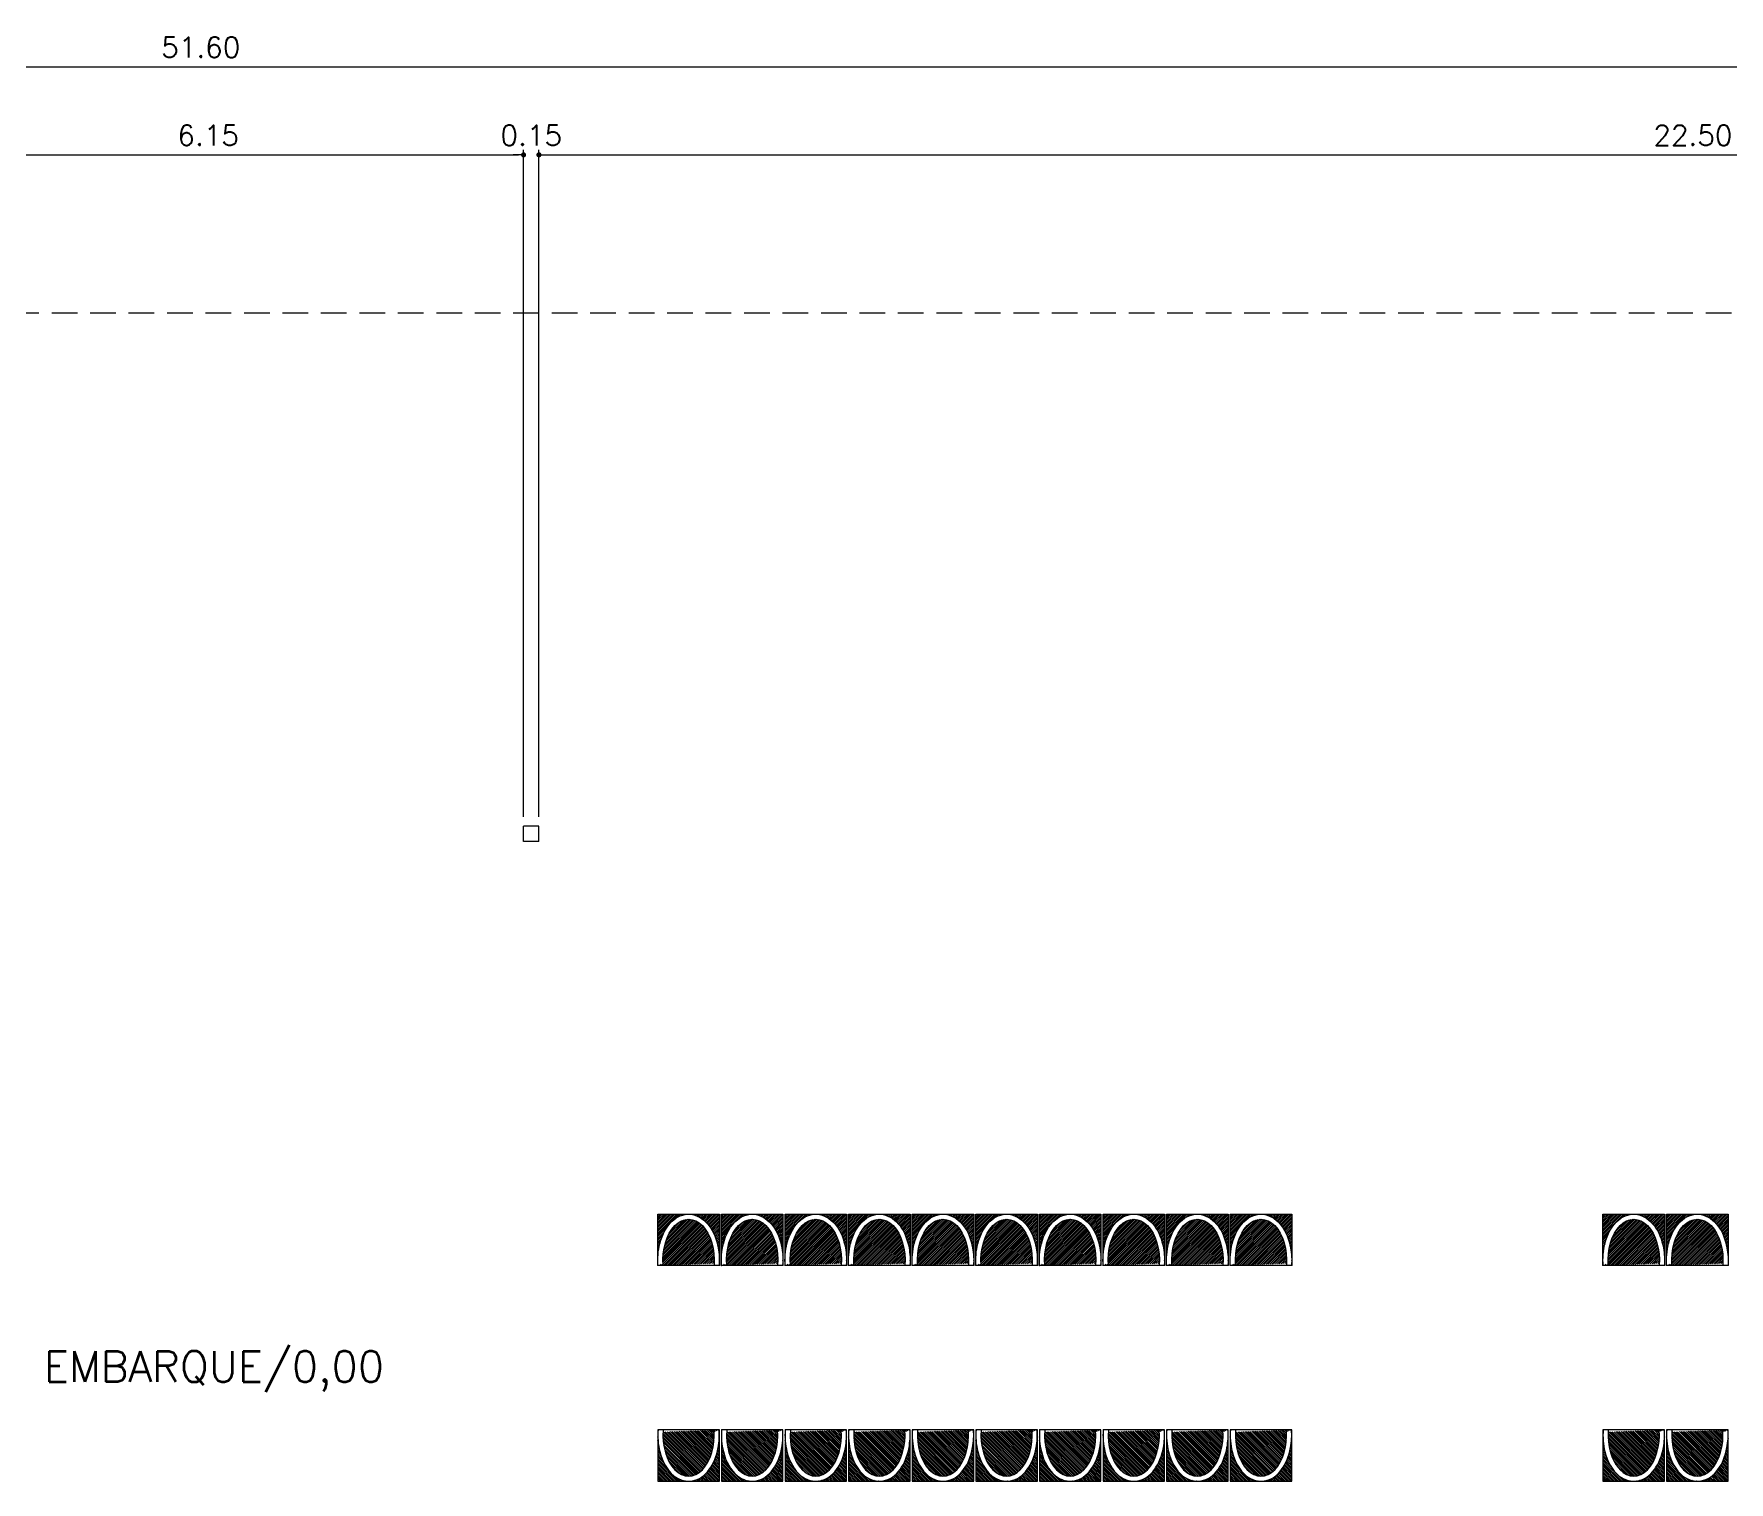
# Model space of a CAD drawing. Extents: x -151 to -2, y -18 to 162.
# Drawn here: x -121.57 to -105.04, y 14.8 to 28.91 of the extents above; entities that cross this region are included whole.
import ezdxf

# ---------------------------------------------------------------- set-up
doc = ezdxf.new("R2010")
doc.units = 0
doc.header["$MEASUREMENT"] = 0
doc.linetypes.add('HIDDEN', pattern=[0.375, 0.25, -0.125])
doc.layers.get('0').update_dxf_attribs({"linetype": 'CONTINUOUS'})
doc.layers.get('DEFPOINTS').update_dxf_attribs({"linetype": 'CONTINUOUS'})
for name, color, linetype in [('ACESSÓRIO', 2, 'CONTINUOUS'), ('ALVENARIA', 7, 'CONTINUOUS'), ('COBERTURA', 6, 'CONTINUOUS'), ('COTAS', 1, 'CONTINUOUS'), ('HATCH', 30, 'CONTINUOUS'), ('TEXTO4', 4, 'CONTINUOUS')]:
    doc.layers.add(name, color=color, linetype=linetype)
doc.styles.add('SIMPLEX', font='SIMPLEX.SHX')
doc.styles.get("Standard").update_dxf_attribs({"font": 'TXT.shx', "height": 0.2})
doc.dimstyles.new('DIM100', dxfattribs={"dimtxt": 0.18, "dimasz": 0.05, "dimexe": 0.05, "dimexo": 0.09, "dimgap": 0.09, "dimtad": 1, "dimzin": 0, "dimdsep": 46, "dimtxsty": 'Standard', "dimblk": 'DOT', "dimblk1": 'DOT', "dimblk2": 'DOT', "dimsah": 1, "dimcen": 0.09, "dimadec": 0, "dimazin": 0, "dimtfac": 1, "dimtix": 1, "dimtofl": 0, "dimtmove": 2, "dimatfit": 3, "dimldrblk": 'DOT', "dimfxl": 1, "dimtolj": 1, "dimtzin": 0, "dimarcsym": 0})

# ---------------------------------------------------------------- blocks, each defined once
blk = doc.blocks.new('DOT')
at = {"layer": 'ALVENARIA', "color": 0, "linetype": 'ByBlock'}
blk.add_line((-0.5, 0), (-1, 0), dxfattribs=at)
at = {"layer": 'ALVENARIA', "color": 0, "linetype": 'ByBlock', "const_width": 0.5}
blk.add_lwpolyline([(-0.25, 0, 1), (0.25, 0, 1)], format="xyb", close=True, dxfattribs=at)
blk = doc.blocks.new('*D283')
at = {"color": 0, "linetype": 'ByBlock'}
for p, q in [((-31.499, -0.381), (-31.499, 6.124)), ((-37.599, 6.074), (-31.549, 6.074))]:
    blk.add_line(p, q, dxfattribs=at)
at = {"layer": 'DEFPOINTS', "color": 0, "linetype": 'ByBlock'}
for p in [(-31.499, 6.074), (-37.649, -0.471), (-31.499, -0.471)]:
    blk.add_point(p, dxfattribs=at)
at = {"color": 0, "linetype": 'ByBlock', "xscale": 0.05, "yscale": 0.05, "zscale": 0.05, "rotation": 180}
blk.add_blockref('DOT', (-37.649, 6.074), dxfattribs=at)
at = {"color": 0, "linetype": 'ByBlock', "xscale": 0.05, "yscale": 0.05, "zscale": 0.05}
blk.add_blockref('DOT', (-31.499, 6.074), dxfattribs=at)
at = {"color": 0, "linetype": 'ByBlock', "insert": (-34.574, 6.264), "char_height": 0.2, "attachment_point": 5}
blk.add_mtext('\\A1;6.15', dxfattribs=at)
blk = doc.blocks.new('*D284')
at = {"color": 0, "linetype": 'ByBlock'}
for p, q in [((-31.349, -0.381), (-31.349, 6.124)), ((-31.549, 6.074), (-31.599, 6.074)), ((-31.299, 6.074), (-31.249, 6.074))]:
    blk.add_line(p, q, dxfattribs=at)
at = {"layer": 'DEFPOINTS', "color": 0, "linetype": 'ByBlock'}
for p in [(-31.349, 6.074), (-31.499, -0.471), (-31.349, -0.471)]:
    blk.add_point(p, dxfattribs=at)
at = {"color": 0, "linetype": 'ByBlock', "xscale": 0.05, "yscale": 0.05, "zscale": 0.05}
blk.add_blockref('DOT', (-31.499, 6.074), dxfattribs=at)
at = {"color": 0, "linetype": 'ByBlock', "xscale": 0.05, "yscale": 0.05, "zscale": 0.05, "rotation": 180}
blk.add_blockref('DOT', (-31.349, 6.074), dxfattribs=at)
at = {"color": 0, "linetype": 'ByBlock', "insert": (-31.424, 6.264), "char_height": 0.2, "attachment_point": 5}
blk.add_mtext('\\A1;0.15', dxfattribs=at)
blk = doc.blocks.new('*D285')
at = {"color": 0, "linetype": 'ByBlock'}
for p, q in [((-8.849, 4.619), (-8.849, 6.124)), ((-31.299, 6.074), (-8.899, 6.074))]:
    blk.add_line(p, q, dxfattribs=at)
at = {"layer": 'DEFPOINTS', "color": 0, "linetype": 'ByBlock'}
for p in [(-8.849, 6.074), (-8.849, 4.529), (-31.349, -0.471)]:
    blk.add_point(p, dxfattribs=at)
at = {"color": 0, "linetype": 'ByBlock', "xscale": 0.05, "yscale": 0.05, "zscale": 0.05, "rotation": 180}
blk.add_blockref('DOT', (-31.349, 6.074), dxfattribs=at)
at = {"color": 0, "linetype": 'ByBlock', "xscale": 0.05, "yscale": 0.05, "zscale": 0.05}
blk.add_blockref('DOT', (-8.849, 6.074), dxfattribs=at)
at = {"color": 0, "linetype": 'ByBlock', "insert": (-20.099, 6.264), "char_height": 0.2, "attachment_point": 5}
blk.add_mtext('\\A1;22.50', dxfattribs=at)
blk = doc.blocks.new('*D286')
at = {"color": 0, "linetype": 'ByBlock'}
for p, q in [((-8.849, 4.619), (-8.849, 6.982)), ((-60.394, 6.932), (-8.899, 6.932))]:
    blk.add_line(p, q, dxfattribs=at)
at = {"layer": 'DEFPOINTS', "color": 0, "linetype": 'ByBlock'}
for p in [(-8.849, 6.932), (-60.444, 4.529), (-8.849, 4.529)]:
    blk.add_point(p, dxfattribs=at)
at = {"color": 0, "linetype": 'ByBlock', "xscale": 0.05, "yscale": 0.05, "zscale": 0.05, "rotation": 180}
blk.add_blockref('DOT', (-60.444, 6.932), dxfattribs=at)
at = {"color": 0, "linetype": 'ByBlock', "xscale": 0.05, "yscale": 0.05, "zscale": 0.05}
blk.add_blockref('DOT', (-8.849, 6.932), dxfattribs=at)
at = {"color": 0, "linetype": 'ByBlock', "insert": (-34.646, 7.122), "char_height": 0.2, "attachment_point": 5}
blk.add_mtext('\\A1;51.60', dxfattribs=at)

msp = doc.modelspace()

# ---------------------------------------------------------------- hatches: boundary and pattern name
at = {"layer": 'HATCH'}
h = msp.add_hatch(dxfattribs=at)
h.set_pattern_fill('ANSI31', color=256, scale=0.1, angle=-90, style=0)
h.set_pattern_definition([(225, (-39.151722, -119.190463), (-0.0088388348, 0.0088388348), [])])
edge = h.paths.add_edge_path()
edge.add_ellipse((-115.188, 16.958), major_axis=(0, -0.4), ratio=0.625, start_angle=82.8192, end_angle=277.1808)
edge.add_spline(control_points=[(-115.487, 16.908), (-115.492, 16.978), (-115.486, 17.051), (-115.445, 17.215), (-115.398, 17.3), (-115.28, 17.396), (-115.214, 17.416), (-115.087, 17.392), (-115.03, 17.351), (-114.944, 17.236), (-114.914, 17.161), (-114.889, 17.024), (-114.886, 16.965), (-114.89, 16.908)], knot_values=[1.454628, 1.454628, 1.454628, 1.454628, 1.949187, 1.949187, 2.672019, 2.672019, 3.256663, 3.256663, 3.841306, 3.841306, 4.42595, 4.42595, 4.828558, 4.828558, 4.828558, 4.828558], degree=3, periodic=0)
edge.add_line((-114.89, 16.908), (-114.888, 16.908))
edge.add_line((-114.888, 16.908), (-114.888, 17.408))
edge.add_line((-114.888, 17.408), (-115.488, 17.408))
edge.add_line((-115.488, 17.408), (-115.488, 16.908))
edge.add_line((-115.488, 16.908), (-115.487, 16.908))
h = msp.add_hatch(dxfattribs=at)
h.set_pattern_fill('ANSI31', color=256, scale=0.1, angle=-90, style=0)
h.set_pattern_definition([(225, (-38.531722, -119.190463), (-0.0088388348, 0.0088388348), [])])
edge = h.paths.add_edge_path()
edge.add_ellipse((-114.568, 16.958), major_axis=(0, -0.4), ratio=0.625, start_angle=82.8192, end_angle=277.1808)
edge.add_spline(control_points=[(-114.867, 16.908), (-114.872, 16.978), (-114.866, 17.051), (-114.825, 17.215), (-114.778, 17.3), (-114.66, 17.396), (-114.594, 17.416), (-114.467, 17.392), (-114.41, 17.351), (-114.324, 17.236), (-114.294, 17.161), (-114.269, 17.024), (-114.266, 16.965), (-114.27, 16.908)], knot_values=[1.454628, 1.454628, 1.454628, 1.454628, 1.949187, 1.949187, 2.672019, 2.672019, 3.256663, 3.256663, 3.841306, 3.841306, 4.42595, 4.42595, 4.828558, 4.828558, 4.828558, 4.828558], degree=3, periodic=0)
edge.add_line((-114.27, 16.908), (-114.268, 16.908))
edge.add_line((-114.268, 16.908), (-114.268, 17.408))
edge.add_line((-114.268, 17.408), (-114.868, 17.408))
edge.add_line((-114.868, 17.408), (-114.868, 16.908))
edge.add_line((-114.868, 16.908), (-114.867, 16.908))
h = msp.add_hatch(dxfattribs=at)
h.set_pattern_fill('ANSI31', color=256, scale=0.1, angle=-90, style=0)
h.set_pattern_definition([(225, (-37.911722, -119.190463), (-0.0088388348, 0.0088388348), [])])
edge = h.paths.add_edge_path()
edge.add_ellipse((-113.948, 16.958), major_axis=(0, -0.4), ratio=0.625, start_angle=82.8192, end_angle=277.1808)
edge.add_spline(control_points=[(-114.247, 16.908), (-114.252, 16.978), (-114.246, 17.051), (-114.205, 17.215), (-114.158, 17.3), (-114.04, 17.396), (-113.974, 17.416), (-113.847, 17.392), (-113.79, 17.351), (-113.704, 17.236), (-113.674, 17.161), (-113.649, 17.024), (-113.646, 16.965), (-113.65, 16.908)], knot_values=[1.454628, 1.454628, 1.454628, 1.454628, 1.949187, 1.949187, 2.672019, 2.672019, 3.256663, 3.256663, 3.841306, 3.841306, 4.42595, 4.42595, 4.828558, 4.828558, 4.828558, 4.828558], degree=3, periodic=0)
edge.add_line((-113.65, 16.908), (-113.648, 16.908))
edge.add_line((-113.648, 16.908), (-113.648, 17.408))
edge.add_line((-113.648, 17.408), (-114.248, 17.408))
edge.add_line((-114.248, 17.408), (-114.248, 16.908))
edge.add_line((-114.248, 16.908), (-114.247, 16.908))
h = msp.add_hatch(dxfattribs=at)
h.set_pattern_fill('ANSI31', color=256, scale=0.1, angle=-90, style=0)
h.set_pattern_definition([(225, (-37.291722, -119.190463), (-0.0088388348, 0.0088388348), [])])
edge = h.paths.add_edge_path()
edge.add_ellipse((-113.328, 16.958), major_axis=(0, -0.4), ratio=0.625, start_angle=82.8192, end_angle=277.1808)
edge.add_spline(control_points=[(-113.627, 16.908), (-113.632, 16.978), (-113.626, 17.051), (-113.585, 17.215), (-113.538, 17.3), (-113.42, 17.396), (-113.354, 17.416), (-113.227, 17.392), (-113.17, 17.351), (-113.084, 17.236), (-113.054, 17.161), (-113.029, 17.024), (-113.026, 16.965), (-113.03, 16.908)], knot_values=[1.454628, 1.454628, 1.454628, 1.454628, 1.949187, 1.949187, 2.672019, 2.672019, 3.256663, 3.256663, 3.841306, 3.841306, 4.42595, 4.42595, 4.828558, 4.828558, 4.828558, 4.828558], degree=3, periodic=0)
edge.add_line((-113.03, 16.908), (-113.028, 16.908))
edge.add_line((-113.028, 16.908), (-113.028, 17.408))
edge.add_line((-113.028, 17.408), (-113.628, 17.408))
edge.add_line((-113.628, 17.408), (-113.628, 16.908))
edge.add_line((-113.628, 16.908), (-113.627, 16.908))
h = msp.add_hatch(dxfattribs=at)
h.set_pattern_fill('ANSI31', color=256, scale=0.1, angle=-90, style=0)
h.set_pattern_definition([(225, (-36.671722, -119.190463), (-0.0088388348, 0.0088388348), [])])
edge = h.paths.add_edge_path()
edge.add_ellipse((-112.708, 16.958), major_axis=(0, -0.4), ratio=0.625, start_angle=82.8192, end_angle=277.1808)
edge.add_spline(control_points=[(-113.007, 16.908), (-113.012, 16.978), (-113.006, 17.051), (-112.965, 17.215), (-112.918, 17.3), (-112.8, 17.396), (-112.734, 17.416), (-112.607, 17.392), (-112.55, 17.351), (-112.464, 17.236), (-112.434, 17.161), (-112.409, 17.024), (-112.406, 16.965), (-112.41, 16.908)], knot_values=[1.454628, 1.454628, 1.454628, 1.454628, 1.949187, 1.949187, 2.672019, 2.672019, 3.256663, 3.256663, 3.841306, 3.841306, 4.42595, 4.42595, 4.828558, 4.828558, 4.828558, 4.828558], degree=3, periodic=0)
edge.add_line((-112.41, 16.908), (-112.408, 16.908))
edge.add_line((-112.408, 16.908), (-112.408, 17.408))
edge.add_line((-112.408, 17.408), (-113.008, 17.408))
edge.add_line((-113.008, 17.408), (-113.008, 16.908))
edge.add_line((-113.008, 16.908), (-113.007, 16.908))
h = msp.add_hatch(dxfattribs=at)
h.set_pattern_fill('ANSI31', color=256, scale=0.1, angle=-90, style=0)
h.set_pattern_definition([(225, (-36.051722, -119.190463), (-0.0088388348, 0.0088388348), [])])
edge = h.paths.add_edge_path()
edge.add_ellipse((-112.088, 16.958), major_axis=(0, -0.4), ratio=0.625, start_angle=82.8192, end_angle=277.1808)
edge.add_spline(control_points=[(-112.387, 16.908), (-112.392, 16.978), (-112.386, 17.051), (-112.345, 17.215), (-112.298, 17.3), (-112.18, 17.396), (-112.114, 17.416), (-111.987, 17.392), (-111.93, 17.351), (-111.844, 17.236), (-111.814, 17.161), (-111.789, 17.024), (-111.786, 16.965), (-111.79, 16.908)], knot_values=[1.454628, 1.454628, 1.454628, 1.454628, 1.949187, 1.949187, 2.672019, 2.672019, 3.256663, 3.256663, 3.841306, 3.841306, 4.42595, 4.42595, 4.828558, 4.828558, 4.828558, 4.828558], degree=3, periodic=0)
edge.add_line((-111.79, 16.908), (-111.788, 16.908))
edge.add_line((-111.788, 16.908), (-111.788, 17.408))
edge.add_line((-111.788, 17.408), (-112.388, 17.408))
edge.add_line((-112.388, 17.408), (-112.388, 16.908))
edge.add_line((-112.388, 16.908), (-112.387, 16.908))
h = msp.add_hatch(dxfattribs=at)
h.set_pattern_fill('ANSI31', color=256, scale=0.1, angle=-90, style=0)
h.set_pattern_definition([(225, (-35.431722, -119.190463), (-0.0088388348, 0.0088388348), [])])
edge = h.paths.add_edge_path()
edge.add_ellipse((-111.468, 16.958), major_axis=(0, -0.4), ratio=0.625, start_angle=82.8192, end_angle=277.1808)
edge.add_spline(control_points=[(-111.767, 16.908), (-111.772, 16.978), (-111.766, 17.051), (-111.725, 17.215), (-111.678, 17.3), (-111.56, 17.396), (-111.494, 17.416), (-111.367, 17.392), (-111.31, 17.351), (-111.224, 17.236), (-111.194, 17.161), (-111.169, 17.024), (-111.166, 16.965), (-111.17, 16.908)], knot_values=[1.454628, 1.454628, 1.454628, 1.454628, 1.949187, 1.949187, 2.672019, 2.672019, 3.256663, 3.256663, 3.841306, 3.841306, 4.42595, 4.42595, 4.828558, 4.828558, 4.828558, 4.828558], degree=3, periodic=0)
edge.add_line((-111.17, 16.908), (-111.168, 16.908))
edge.add_line((-111.168, 16.908), (-111.168, 17.408))
edge.add_line((-111.168, 17.408), (-111.768, 17.408))
edge.add_line((-111.768, 17.408), (-111.768, 16.908))
edge.add_line((-111.768, 16.908), (-111.767, 16.908))
h = msp.add_hatch(dxfattribs=at)
h.set_pattern_fill('ANSI31', color=256, scale=0.1, angle=-90, style=0)
h.set_pattern_definition([(225, (-34.811722, -119.190463), (-0.0088388348, 0.0088388348), [])])
edge = h.paths.add_edge_path()
edge.add_ellipse((-110.848, 16.958), major_axis=(0, -0.4), ratio=0.625, start_angle=82.8192, end_angle=277.1808)
edge.add_spline(control_points=[(-111.147, 16.908), (-111.152, 16.978), (-111.146, 17.051), (-111.105, 17.215), (-111.058, 17.3), (-110.94, 17.396), (-110.874, 17.416), (-110.747, 17.392), (-110.69, 17.351), (-110.604, 17.236), (-110.574, 17.161), (-110.549, 17.024), (-110.546, 16.965), (-110.55, 16.908)], knot_values=[1.454628, 1.454628, 1.454628, 1.454628, 1.949187, 1.949187, 2.672019, 2.672019, 3.256663, 3.256663, 3.841306, 3.841306, 4.42595, 4.42595, 4.828558, 4.828558, 4.828558, 4.828558], degree=3, periodic=0)
edge.add_line((-110.55, 16.908), (-110.548, 16.908))
edge.add_line((-110.548, 16.908), (-110.548, 17.408))
edge.add_line((-110.548, 17.408), (-111.148, 17.408))
edge.add_line((-111.148, 17.408), (-111.148, 16.908))
edge.add_line((-111.148, 16.908), (-111.147, 16.908))
h = msp.add_hatch(dxfattribs=at)
h.set_pattern_fill('ANSI31', color=256, scale=0.1, angle=-90, style=0)
h.set_pattern_definition([(225, (-34.191722, -119.190463), (-0.0088388348, 0.0088388348), [])])
edge = h.paths.add_edge_path()
edge.add_ellipse((-110.228, 16.958), major_axis=(0, -0.4), ratio=0.625, start_angle=82.8192, end_angle=277.1808)
edge.add_spline(control_points=[(-110.527, 16.908), (-110.532, 16.978), (-110.526, 17.051), (-110.485, 17.215), (-110.438, 17.3), (-110.32, 17.396), (-110.254, 17.416), (-110.127, 17.392), (-110.07, 17.351), (-109.984, 17.236), (-109.954, 17.161), (-109.929, 17.024), (-109.926, 16.965), (-109.93, 16.908)], knot_values=[1.454628, 1.454628, 1.454628, 1.454628, 1.949187, 1.949187, 2.672019, 2.672019, 3.256663, 3.256663, 3.841306, 3.841306, 4.42595, 4.42595, 4.828558, 4.828558, 4.828558, 4.828558], degree=3, periodic=0)
edge.add_line((-109.93, 16.908), (-109.928, 16.908))
edge.add_line((-109.928, 16.908), (-109.928, 17.408))
edge.add_line((-109.928, 17.408), (-110.528, 17.408))
edge.add_line((-110.528, 17.408), (-110.528, 16.908))
edge.add_line((-110.528, 16.908), (-110.527, 16.908))
h = msp.add_hatch(dxfattribs=at)
h.set_pattern_fill('ANSI31', color=256, scale=0.1, angle=-90, style=0)
h.set_pattern_definition([(225, (-33.571722, -119.190463), (-0.0088388348, 0.0088388348), [])])
edge = h.paths.add_edge_path()
edge.add_ellipse((-109.608, 16.958), major_axis=(0, -0.4), ratio=0.625, start_angle=82.8192, end_angle=277.1808)
edge.add_spline(control_points=[(-109.907, 16.908), (-109.912, 16.978), (-109.906, 17.051), (-109.865, 17.215), (-109.818, 17.3), (-109.7, 17.396), (-109.634, 17.416), (-109.507, 17.392), (-109.45, 17.351), (-109.364, 17.236), (-109.334, 17.161), (-109.309, 17.024), (-109.306, 16.965), (-109.31, 16.908)], knot_values=[1.454628, 1.454628, 1.454628, 1.454628, 1.949187, 1.949187, 2.672019, 2.672019, 3.256663, 3.256663, 3.841306, 3.841306, 4.42595, 4.42595, 4.828558, 4.828558, 4.828558, 4.828558], degree=3, periodic=0)
edge.add_line((-109.31, 16.908), (-109.308, 16.908))
edge.add_line((-109.308, 16.908), (-109.308, 17.408))
edge.add_line((-109.308, 17.408), (-109.908, 17.408))
edge.add_line((-109.908, 17.408), (-109.908, 16.908))
edge.add_line((-109.908, 16.908), (-109.907, 16.908))
h = msp.add_hatch(dxfattribs=at)
h.set_pattern_fill('ANSI31', color=256, scale=0.1, angle=-90, style=0)
h.set_pattern_definition([(225, (-29.937262, -119.190463), (-0.0088388348, 0.0088388348), [])])
edge = h.paths.add_edge_path()
edge.add_ellipse((-105.974, 16.958), major_axis=(0, -0.4), ratio=0.625, start_angle=82.8192, end_angle=277.1808)
edge.add_spline(control_points=[(-106.272, 16.908), (-106.277, 16.978), (-106.271, 17.051), (-106.231, 17.215), (-106.184, 17.3), (-106.066, 17.396), (-106, 17.416), (-105.873, 17.392), (-105.816, 17.351), (-105.73, 17.236), (-105.7, 17.161), (-105.675, 17.024), (-105.672, 16.965), (-105.676, 16.908)], knot_values=[1.454628, 1.454628, 1.454628, 1.454628, 1.949187, 1.949187, 2.672019, 2.672019, 3.256663, 3.256663, 3.841306, 3.841306, 4.42595, 4.42595, 4.828558, 4.828558, 4.828558, 4.828558], degree=3, periodic=0)
edge.add_line((-105.676, 16.908), (-105.674, 16.908))
edge.add_line((-105.674, 16.908), (-105.674, 17.408))
edge.add_line((-105.674, 17.408), (-106.274, 17.408))
edge.add_line((-106.274, 17.408), (-106.274, 16.908))
edge.add_line((-106.274, 16.908), (-106.272, 16.908))
h = msp.add_hatch(dxfattribs=at)
h.set_pattern_fill('ANSI31', color=256, scale=0.1, angle=-90, style=0)
h.set_pattern_definition([(225, (-29.317262, -119.190463), (-0.0088388348, 0.0088388348), [])])
edge = h.paths.add_edge_path()
edge.add_ellipse((-105.354, 16.958), major_axis=(0, -0.4), ratio=0.625, start_angle=82.8192, end_angle=277.1808)
edge.add_spline(control_points=[(-105.652, 16.908), (-105.657, 16.978), (-105.651, 17.051), (-105.611, 17.215), (-105.564, 17.3), (-105.446, 17.396), (-105.38, 17.416), (-105.253, 17.392), (-105.196, 17.351), (-105.11, 17.236), (-105.08, 17.161), (-105.055, 17.024), (-105.052, 16.965), (-105.056, 16.908)], knot_values=[1.454628, 1.454628, 1.454628, 1.454628, 1.949187, 1.949187, 2.672019, 2.672019, 3.256663, 3.256663, 3.841306, 3.841306, 4.42595, 4.42595, 4.828558, 4.828558, 4.828558, 4.828558], degree=3, periodic=0)
edge.add_line((-105.056, 16.908), (-105.054, 16.908))
edge.add_line((-105.054, 16.908), (-105.054, 17.408))
edge.add_line((-105.054, 17.408), (-105.654, 17.408))
edge.add_line((-105.654, 17.408), (-105.654, 16.908))
edge.add_line((-105.654, 16.908), (-105.652, 16.908))
h = msp.add_hatch(dxfattribs=at)
h.set_pattern_fill('ANSI31', color=256, scale=0.1, angle=-90, style=0)
h.set_pattern_definition([(135, (-39.151722, 151.402215), (-0.0088388348, -0.0088388348), [])])
edge = h.paths.add_edge_path()
edge.add_ellipse((-115.188, 15.254), major_axis=(0, 0.4), ratio=0.625, start_angle=82.8192, end_angle=277.1808, ccw=False)
edge.add_spline(control_points=[(-114.89, 15.304), (-114.886, 15.247), (-114.889, 15.188), (-114.914, 15.051), (-114.944, 14.976), (-115.03, 14.86), (-115.087, 14.819), (-115.214, 14.796), (-115.28, 14.816), (-115.398, 14.911), (-115.445, 14.997), (-115.486, 15.161), (-115.492, 15.233), (-115.487, 15.304)], knot_values=[1.454628, 1.454628, 1.454628, 1.454628, 1.857235, 1.857235, 2.441879, 2.441879, 3.026523, 3.026523, 3.611166, 3.611166, 4.333999, 4.333999, 4.828558, 4.828558, 4.828558, 4.828558], degree=3, periodic=0)
edge.add_line((-115.487, 15.304), (-115.488, 15.304))
edge.add_line((-115.488, 15.304), (-115.488, 14.804))
edge.add_line((-115.488, 14.804), (-114.888, 14.804))
edge.add_line((-114.888, 14.804), (-114.888, 15.304))
edge.add_line((-114.888, 15.304), (-114.89, 15.304))
h = msp.add_hatch(dxfattribs=at)
h.set_pattern_fill('ANSI31', color=256, scale=0.1, angle=-90, style=0)
h.set_pattern_definition([(135, (-38.531722, 151.402215), (-0.0088388348, -0.0088388348), [])])
edge = h.paths.add_edge_path()
edge.add_ellipse((-114.568, 15.254), major_axis=(0, 0.4), ratio=0.625, start_angle=82.8192, end_angle=277.1808, ccw=False)
edge.add_spline(control_points=[(-114.27, 15.304), (-114.266, 15.247), (-114.269, 15.188), (-114.294, 15.051), (-114.324, 14.976), (-114.41, 14.86), (-114.467, 14.819), (-114.594, 14.796), (-114.66, 14.816), (-114.778, 14.911), (-114.825, 14.997), (-114.866, 15.161), (-114.872, 15.233), (-114.867, 15.304)], knot_values=[1.454628, 1.454628, 1.454628, 1.454628, 1.857235, 1.857235, 2.441879, 2.441879, 3.026523, 3.026523, 3.611166, 3.611166, 4.333999, 4.333999, 4.828558, 4.828558, 4.828558, 4.828558], degree=3, periodic=0)
edge.add_line((-114.867, 15.304), (-114.868, 15.304))
edge.add_line((-114.868, 15.304), (-114.868, 14.804))
edge.add_line((-114.868, 14.804), (-114.268, 14.804))
edge.add_line((-114.268, 14.804), (-114.268, 15.304))
edge.add_line((-114.268, 15.304), (-114.27, 15.304))
h = msp.add_hatch(dxfattribs=at)
h.set_pattern_fill('ANSI31', color=256, scale=0.1, angle=-90, style=0)
h.set_pattern_definition([(135, (-37.911722, 151.402215), (-0.0088388348, -0.0088388348), [])])
edge = h.paths.add_edge_path()
edge.add_ellipse((-113.948, 15.254), major_axis=(0, 0.4), ratio=0.625, start_angle=82.8192, end_angle=277.1808, ccw=False)
edge.add_spline(control_points=[(-113.65, 15.304), (-113.646, 15.247), (-113.649, 15.188), (-113.674, 15.051), (-113.704, 14.976), (-113.79, 14.86), (-113.847, 14.819), (-113.974, 14.796), (-114.04, 14.816), (-114.158, 14.911), (-114.205, 14.997), (-114.246, 15.161), (-114.252, 15.233), (-114.247, 15.304)], knot_values=[1.454628, 1.454628, 1.454628, 1.454628, 1.857235, 1.857235, 2.441879, 2.441879, 3.026523, 3.026523, 3.611166, 3.611166, 4.333999, 4.333999, 4.828558, 4.828558, 4.828558, 4.828558], degree=3, periodic=0)
edge.add_line((-114.247, 15.304), (-114.248, 15.304))
edge.add_line((-114.248, 15.304), (-114.248, 14.804))
edge.add_line((-114.248, 14.804), (-113.648, 14.804))
edge.add_line((-113.648, 14.804), (-113.648, 15.304))
edge.add_line((-113.648, 15.304), (-113.65, 15.304))
h = msp.add_hatch(dxfattribs=at)
h.set_pattern_fill('ANSI31', color=256, scale=0.1, angle=-90, style=0)
h.set_pattern_definition([(135, (-37.291722, 151.402215), (-0.0088388348, -0.0088388348), [])])
edge = h.paths.add_edge_path()
edge.add_ellipse((-113.328, 15.254), major_axis=(0, 0.4), ratio=0.625, start_angle=82.8192, end_angle=277.1808, ccw=False)
edge.add_spline(control_points=[(-113.03, 15.304), (-113.026, 15.247), (-113.029, 15.188), (-113.054, 15.051), (-113.084, 14.976), (-113.17, 14.86), (-113.227, 14.819), (-113.354, 14.796), (-113.42, 14.816), (-113.538, 14.911), (-113.585, 14.997), (-113.626, 15.161), (-113.632, 15.233), (-113.627, 15.304)], knot_values=[1.454628, 1.454628, 1.454628, 1.454628, 1.857235, 1.857235, 2.441879, 2.441879, 3.026523, 3.026523, 3.611166, 3.611166, 4.333999, 4.333999, 4.828558, 4.828558, 4.828558, 4.828558], degree=3, periodic=0)
edge.add_line((-113.627, 15.304), (-113.628, 15.304))
edge.add_line((-113.628, 15.304), (-113.628, 14.804))
edge.add_line((-113.628, 14.804), (-113.028, 14.804))
edge.add_line((-113.028, 14.804), (-113.028, 15.304))
edge.add_line((-113.028, 15.304), (-113.03, 15.304))
h = msp.add_hatch(dxfattribs=at)
h.set_pattern_fill('ANSI31', color=256, scale=0.1, angle=-90, style=0)
h.set_pattern_definition([(135, (-36.671722, 151.402215), (-0.0088388348, -0.0088388348), [])])
edge = h.paths.add_edge_path()
edge.add_ellipse((-112.708, 15.254), major_axis=(0, 0.4), ratio=0.625, start_angle=82.8192, end_angle=277.1808, ccw=False)
edge.add_spline(control_points=[(-112.41, 15.304), (-112.406, 15.247), (-112.409, 15.188), (-112.434, 15.051), (-112.464, 14.976), (-112.55, 14.86), (-112.607, 14.819), (-112.734, 14.796), (-112.8, 14.816), (-112.918, 14.911), (-112.965, 14.997), (-113.006, 15.161), (-113.012, 15.233), (-113.007, 15.304)], knot_values=[1.454628, 1.454628, 1.454628, 1.454628, 1.857235, 1.857235, 2.441879, 2.441879, 3.026523, 3.026523, 3.611166, 3.611166, 4.333999, 4.333999, 4.828558, 4.828558, 4.828558, 4.828558], degree=3, periodic=0)
edge.add_line((-113.007, 15.304), (-113.008, 15.304))
edge.add_line((-113.008, 15.304), (-113.008, 14.804))
edge.add_line((-113.008, 14.804), (-112.408, 14.804))
edge.add_line((-112.408, 14.804), (-112.408, 15.304))
edge.add_line((-112.408, 15.304), (-112.41, 15.304))
h = msp.add_hatch(dxfattribs=at)
h.set_pattern_fill('ANSI31', color=256, scale=0.1, angle=-90, style=0)
h.set_pattern_definition([(135, (-36.051722, 151.402215), (-0.0088388348, -0.0088388348), [])])
edge = h.paths.add_edge_path()
edge.add_ellipse((-112.088, 15.254), major_axis=(0, 0.4), ratio=0.625, start_angle=82.8192, end_angle=277.1808, ccw=False)
edge.add_spline(control_points=[(-111.79, 15.304), (-111.786, 15.247), (-111.789, 15.188), (-111.814, 15.051), (-111.844, 14.976), (-111.93, 14.86), (-111.987, 14.819), (-112.114, 14.796), (-112.18, 14.816), (-112.298, 14.911), (-112.345, 14.997), (-112.386, 15.161), (-112.392, 15.233), (-112.387, 15.304)], knot_values=[1.454628, 1.454628, 1.454628, 1.454628, 1.857235, 1.857235, 2.441879, 2.441879, 3.026523, 3.026523, 3.611166, 3.611166, 4.333999, 4.333999, 4.828558, 4.828558, 4.828558, 4.828558], degree=3, periodic=0)
edge.add_line((-112.387, 15.304), (-112.388, 15.304))
edge.add_line((-112.388, 15.304), (-112.388, 14.804))
edge.add_line((-112.388, 14.804), (-111.788, 14.804))
edge.add_line((-111.788, 14.804), (-111.788, 15.304))
edge.add_line((-111.788, 15.304), (-111.79, 15.304))
h = msp.add_hatch(dxfattribs=at)
h.set_pattern_fill('ANSI31', color=256, scale=0.1, angle=-90, style=0)
h.set_pattern_definition([(135, (-35.431722, 151.402215), (-0.0088388348, -0.0088388348), [])])
edge = h.paths.add_edge_path()
edge.add_ellipse((-111.468, 15.254), major_axis=(0, 0.4), ratio=0.625, start_angle=82.8192, end_angle=277.1808, ccw=False)
edge.add_spline(control_points=[(-111.17, 15.304), (-111.166, 15.247), (-111.169, 15.188), (-111.194, 15.051), (-111.224, 14.976), (-111.31, 14.86), (-111.367, 14.819), (-111.494, 14.796), (-111.56, 14.816), (-111.678, 14.911), (-111.725, 14.997), (-111.766, 15.161), (-111.772, 15.233), (-111.767, 15.304)], knot_values=[1.454628, 1.454628, 1.454628, 1.454628, 1.857235, 1.857235, 2.441879, 2.441879, 3.026523, 3.026523, 3.611166, 3.611166, 4.333999, 4.333999, 4.828558, 4.828558, 4.828558, 4.828558], degree=3, periodic=0)
edge.add_line((-111.767, 15.304), (-111.768, 15.304))
edge.add_line((-111.768, 15.304), (-111.768, 14.804))
edge.add_line((-111.768, 14.804), (-111.168, 14.804))
edge.add_line((-111.168, 14.804), (-111.168, 15.304))
edge.add_line((-111.168, 15.304), (-111.17, 15.304))
h = msp.add_hatch(dxfattribs=at)
h.set_pattern_fill('ANSI31', color=256, scale=0.1, angle=-90, style=0)
h.set_pattern_definition([(135, (-34.811722, 151.402215), (-0.0088388348, -0.0088388348), [])])
edge = h.paths.add_edge_path()
edge.add_ellipse((-110.848, 15.254), major_axis=(0, 0.4), ratio=0.625, start_angle=82.8192, end_angle=277.1808, ccw=False)
edge.add_spline(control_points=[(-110.55, 15.304), (-110.546, 15.247), (-110.549, 15.188), (-110.574, 15.051), (-110.604, 14.976), (-110.69, 14.86), (-110.747, 14.819), (-110.874, 14.796), (-110.94, 14.816), (-111.058, 14.911), (-111.105, 14.997), (-111.146, 15.161), (-111.152, 15.233), (-111.147, 15.304)], knot_values=[1.454628, 1.454628, 1.454628, 1.454628, 1.857235, 1.857235, 2.441879, 2.441879, 3.026523, 3.026523, 3.611166, 3.611166, 4.333999, 4.333999, 4.828558, 4.828558, 4.828558, 4.828558], degree=3, periodic=0)
edge.add_line((-111.147, 15.304), (-111.148, 15.304))
edge.add_line((-111.148, 15.304), (-111.148, 14.804))
edge.add_line((-111.148, 14.804), (-110.548, 14.804))
edge.add_line((-110.548, 14.804), (-110.548, 15.304))
edge.add_line((-110.548, 15.304), (-110.55, 15.304))
h = msp.add_hatch(dxfattribs=at)
h.set_pattern_fill('ANSI31', color=256, scale=0.1, angle=-90, style=0)
h.set_pattern_definition([(135, (-34.191722, 151.402215), (-0.0088388348, -0.0088388348), [])])
edge = h.paths.add_edge_path()
edge.add_ellipse((-110.228, 15.254), major_axis=(0, 0.4), ratio=0.625, start_angle=82.8192, end_angle=277.1808, ccw=False)
edge.add_spline(control_points=[(-109.93, 15.304), (-109.926, 15.247), (-109.929, 15.188), (-109.954, 15.051), (-109.984, 14.976), (-110.07, 14.86), (-110.127, 14.819), (-110.254, 14.796), (-110.32, 14.816), (-110.438, 14.911), (-110.485, 14.997), (-110.526, 15.161), (-110.532, 15.233), (-110.527, 15.304)], knot_values=[1.454628, 1.454628, 1.454628, 1.454628, 1.857235, 1.857235, 2.441879, 2.441879, 3.026523, 3.026523, 3.611166, 3.611166, 4.333999, 4.333999, 4.828558, 4.828558, 4.828558, 4.828558], degree=3, periodic=0)
edge.add_line((-110.527, 15.304), (-110.528, 15.304))
edge.add_line((-110.528, 15.304), (-110.528, 14.804))
edge.add_line((-110.528, 14.804), (-109.928, 14.804))
edge.add_line((-109.928, 14.804), (-109.928, 15.304))
edge.add_line((-109.928, 15.304), (-109.93, 15.304))
h = msp.add_hatch(dxfattribs=at)
h.set_pattern_fill('ANSI31', color=256, scale=0.1, angle=-90, style=0)
h.set_pattern_definition([(135, (-33.571722, 151.402215), (-0.0088388348, -0.0088388348), [])])
edge = h.paths.add_edge_path()
edge.add_ellipse((-109.608, 15.254), major_axis=(0, 0.4), ratio=0.625, start_angle=82.8192, end_angle=277.1808, ccw=False)
edge.add_spline(control_points=[(-109.31, 15.304), (-109.306, 15.247), (-109.309, 15.188), (-109.334, 15.051), (-109.364, 14.976), (-109.45, 14.86), (-109.507, 14.819), (-109.634, 14.796), (-109.7, 14.816), (-109.818, 14.911), (-109.865, 14.997), (-109.906, 15.161), (-109.912, 15.233), (-109.907, 15.304)], knot_values=[1.454628, 1.454628, 1.454628, 1.454628, 1.857235, 1.857235, 2.441879, 2.441879, 3.026523, 3.026523, 3.611166, 3.611166, 4.333999, 4.333999, 4.828558, 4.828558, 4.828558, 4.828558], degree=3, periodic=0)
edge.add_line((-109.907, 15.304), (-109.908, 15.304))
edge.add_line((-109.908, 15.304), (-109.908, 14.804))
edge.add_line((-109.908, 14.804), (-109.308, 14.804))
edge.add_line((-109.308, 14.804), (-109.308, 15.304))
edge.add_line((-109.308, 15.304), (-109.31, 15.304))
h = msp.add_hatch(dxfattribs=at)
h.set_pattern_fill('ANSI31', color=256, scale=0.1, angle=-90, style=0)
h.set_pattern_definition([(135, (-29.937262, 151.402215), (-0.0088388348, -0.0088388348), [])])
edge = h.paths.add_edge_path()
edge.add_ellipse((-105.974, 15.254), major_axis=(0, 0.4), ratio=0.625, start_angle=82.8192, end_angle=277.1808, ccw=False)
edge.add_spline(control_points=[(-105.676, 15.304), (-105.672, 15.247), (-105.675, 15.188), (-105.7, 15.051), (-105.73, 14.976), (-105.816, 14.86), (-105.873, 14.819), (-106, 14.796), (-106.066, 14.816), (-106.184, 14.911), (-106.231, 14.997), (-106.271, 15.161), (-106.277, 15.233), (-106.272, 15.304)], knot_values=[1.454628, 1.454628, 1.454628, 1.454628, 1.857235, 1.857235, 2.441879, 2.441879, 3.026523, 3.026523, 3.611166, 3.611166, 4.333999, 4.333999, 4.828558, 4.828558, 4.828558, 4.828558], degree=3, periodic=0)
edge.add_line((-106.272, 15.304), (-106.274, 15.304))
edge.add_line((-106.274, 15.304), (-106.274, 14.804))
edge.add_line((-106.274, 14.804), (-105.674, 14.804))
edge.add_line((-105.674, 14.804), (-105.674, 15.304))
edge.add_line((-105.674, 15.304), (-105.676, 15.304))
h = msp.add_hatch(dxfattribs=at)
h.set_pattern_fill('ANSI31', color=256, scale=0.1, angle=-90, style=0)
h.set_pattern_definition([(135, (-29.317262, 151.402215), (-0.0088388348, -0.0088388348), [])])
edge = h.paths.add_edge_path()
edge.add_ellipse((-105.354, 15.254), major_axis=(0, 0.4), ratio=0.625, start_angle=82.8192, end_angle=277.1808, ccw=False)
edge.add_spline(control_points=[(-105.056, 15.304), (-105.052, 15.247), (-105.055, 15.188), (-105.08, 15.051), (-105.11, 14.976), (-105.196, 14.86), (-105.253, 14.819), (-105.38, 14.796), (-105.446, 14.816), (-105.564, 14.911), (-105.611, 14.997), (-105.651, 15.161), (-105.657, 15.233), (-105.652, 15.304)], knot_values=[1.454628, 1.454628, 1.454628, 1.454628, 1.857235, 1.857235, 2.441879, 2.441879, 3.026523, 3.026523, 3.611166, 3.611166, 4.333999, 4.333999, 4.828558, 4.828558, 4.828558, 4.828558], degree=3, periodic=0)
edge.add_line((-105.652, 15.304), (-105.654, 15.304))
edge.add_line((-105.654, 15.304), (-105.654, 14.804))
edge.add_line((-105.654, 14.804), (-105.054, 14.804))
edge.add_line((-105.054, 14.804), (-105.054, 15.304))
edge.add_line((-105.054, 15.304), (-105.056, 15.304))

# ---------------------------------------------------------------- linework, layer by layer
at = {"layer": 'ACESSÓRIO'}
for points in [[(-114.888, 17.408), (-114.888, 16.908), (-115.488, 16.908), (-115.488, 17.408)], [(-114.268, 17.408), (-114.268, 16.908), (-114.868, 16.908), (-114.868, 17.408)], [(-113.648, 17.408), (-113.648, 16.908), (-114.248, 16.908), (-114.248, 17.408)], [(-113.028, 17.408), (-113.028, 16.908), (-113.628, 16.908), (-113.628, 17.408)], [(-112.408, 17.408), (-112.408, 16.908), (-113.008, 16.908), (-113.008, 17.408)], [(-111.788, 17.408), (-111.788, 16.908), (-112.388, 16.908), (-112.388, 17.408)], [(-111.168, 17.408), (-111.168, 16.908), (-111.768, 16.908), (-111.768, 17.408)], [(-110.548, 17.408), (-110.548, 16.908), (-111.148, 16.908), (-111.148, 17.408)], [(-109.928, 17.408), (-109.928, 16.908), (-110.528, 16.908), (-110.528, 17.408)], [(-109.308, 17.408), (-109.308, 16.908), (-109.908, 16.908), (-109.908, 17.408)], [(-105.674, 17.408), (-105.674, 16.908), (-106.274, 16.908), (-106.274, 17.408)], [(-105.054, 17.408), (-105.054, 16.908), (-105.654, 16.908), (-105.654, 17.408)], [(-114.888, 14.804), (-114.888, 15.304), (-115.488, 15.304), (-115.488, 14.804)], [(-114.268, 14.804), (-114.268, 15.304), (-114.868, 15.304), (-114.868, 14.804)], [(-113.648, 14.804), (-113.648, 15.304), (-114.248, 15.304), (-114.248, 14.804)], [(-113.028, 14.804), (-113.028, 15.304), (-113.628, 15.304), (-113.628, 14.804)], [(-112.408, 14.804), (-112.408, 15.304), (-113.008, 15.304), (-113.008, 14.804)], [(-111.788, 14.804), (-111.788, 15.304), (-112.388, 15.304), (-112.388, 14.804)], [(-111.168, 14.804), (-111.168, 15.304), (-111.768, 15.304), (-111.768, 14.804)], [(-110.548, 14.804), (-110.548, 15.304), (-111.148, 15.304), (-111.148, 14.804)], [(-109.928, 14.804), (-109.928, 15.304), (-110.528, 15.304), (-110.528, 14.804)], [(-109.308, 14.804), (-109.308, 15.304), (-109.908, 15.304), (-109.908, 14.804)], [(-105.674, 14.804), (-105.674, 15.304), (-106.274, 15.304), (-106.274, 14.804)], [(-105.054, 14.804), (-105.054, 15.304), (-105.654, 15.304), (-105.654, 14.804)]]:
    msp.add_lwpolyline(points, close=True, dxfattribs=at)
at = {"layer": 'ACESSÓRIO', "extrusion": (0, 0, -1)}
for centre in [(-115.188, 16.958), (-114.568, 16.958), (-113.948, 16.958), (-113.328, 16.958), (-112.708, 16.958), (-112.088, 16.958), (-111.468, 16.958), (-110.848, 16.958), (-110.228, 16.958), (-109.608, 16.958), (-105.974, 16.958), (-105.354, 16.958)]:
    msp.add_ellipse(centre, major_axis=(0, -0.4), ratio=0.625, start_param=1.445468, end_param=4.837717, dxfattribs=at)
at = {"layer": 'ACESSÓRIO'}
for centre in [(-115.188, 15.254), (-114.568, 15.254), (-113.948, 15.254), (-113.328, 15.254), (-112.708, 15.254), (-112.088, 15.254), (-111.468, 15.254), (-110.848, 15.254), (-110.228, 15.254), (-109.608, 15.254), (-105.974, 15.254), (-105.354, 15.254)]:
    msp.add_ellipse(centre, major_axis=(0, 0.4), ratio=0.625, start_param=1.445468, end_param=4.837717, dxfattribs=at)
for points in [[(-115.486, 16.904), (-115.492, 16.976), (-115.486, 17.05), (-115.445, 17.215), (-115.398, 17.3), (-115.28, 17.396), (-115.214, 17.416), (-115.087, 17.392), (-115.03, 17.351), (-114.944, 17.236), (-114.914, 17.161), (-114.889, 17.023), (-114.886, 16.963), (-114.891, 16.904)], [(-114.866, 16.904), (-114.872, 16.976), (-114.866, 17.05), (-114.825, 17.215), (-114.778, 17.3), (-114.66, 17.396), (-114.594, 17.416), (-114.467, 17.392), (-114.41, 17.351), (-114.324, 17.236), (-114.294, 17.161), (-114.269, 17.023), (-114.266, 16.963), (-114.271, 16.904)], [(-114.246, 16.904), (-114.252, 16.976), (-114.246, 17.05), (-114.205, 17.215), (-114.158, 17.3), (-114.04, 17.396), (-113.974, 17.416), (-113.847, 17.392), (-113.79, 17.351), (-113.704, 17.236), (-113.674, 17.161), (-113.649, 17.023), (-113.646, 16.963), (-113.651, 16.904)], [(-113.626, 16.904), (-113.632, 16.976), (-113.626, 17.05), (-113.585, 17.215), (-113.538, 17.3), (-113.42, 17.396), (-113.354, 17.416), (-113.227, 17.392), (-113.17, 17.351), (-113.084, 17.236), (-113.054, 17.161), (-113.029, 17.023), (-113.026, 16.963), (-113.031, 16.904)], [(-113.006, 16.904), (-113.012, 16.976), (-113.006, 17.05), (-112.965, 17.215), (-112.918, 17.3), (-112.8, 17.396), (-112.734, 17.416), (-112.607, 17.392), (-112.55, 17.351), (-112.464, 17.236), (-112.434, 17.161), (-112.409, 17.023), (-112.406, 16.963), (-112.411, 16.904)], [(-112.386, 16.904), (-112.392, 16.976), (-112.386, 17.05), (-112.345, 17.215), (-112.298, 17.3), (-112.18, 17.396), (-112.114, 17.416), (-111.987, 17.392), (-111.93, 17.351), (-111.844, 17.236), (-111.814, 17.161), (-111.789, 17.023), (-111.786, 16.963), (-111.791, 16.904)], [(-111.766, 16.904), (-111.772, 16.976), (-111.766, 17.05), (-111.725, 17.215), (-111.678, 17.3), (-111.56, 17.396), (-111.494, 17.416), (-111.367, 17.392), (-111.31, 17.351), (-111.224, 17.236), (-111.194, 17.161), (-111.169, 17.023), (-111.166, 16.963), (-111.171, 16.904)], [(-111.146, 16.904), (-111.152, 16.976), (-111.146, 17.05), (-111.105, 17.215), (-111.058, 17.3), (-110.94, 17.396), (-110.874, 17.416), (-110.747, 17.392), (-110.69, 17.351), (-110.604, 17.236), (-110.574, 17.161), (-110.549, 17.023), (-110.546, 16.963), (-110.551, 16.904)], [(-110.526, 16.904), (-110.532, 16.976), (-110.526, 17.05), (-110.485, 17.215), (-110.438, 17.3), (-110.32, 17.396), (-110.254, 17.416), (-110.127, 17.392), (-110.07, 17.351), (-109.984, 17.236), (-109.954, 17.161), (-109.929, 17.023), (-109.926, 16.963), (-109.931, 16.904)], [(-109.906, 16.904), (-109.912, 16.976), (-109.906, 17.05), (-109.865, 17.215), (-109.818, 17.3), (-109.7, 17.396), (-109.634, 17.416), (-109.507, 17.392), (-109.45, 17.351), (-109.364, 17.236), (-109.334, 17.161), (-109.309, 17.023), (-109.306, 16.963), (-109.311, 16.904)], [(-106.272, 16.904), (-106.278, 16.976), (-106.272, 17.05), (-106.231, 17.215), (-106.184, 17.3), (-106.066, 17.396), (-106, 17.416), (-105.873, 17.392), (-105.816, 17.351), (-105.73, 17.236), (-105.7, 17.161), (-105.675, 17.023), (-105.671, 16.963), (-105.676, 16.904)], [(-105.652, 16.904), (-105.658, 16.976), (-105.652, 17.05), (-105.611, 17.215), (-105.564, 17.3), (-105.446, 17.396), (-105.38, 17.416), (-105.253, 17.392), (-105.196, 17.351), (-105.11, 17.236), (-105.08, 17.161), (-105.055, 17.023), (-105.051, 16.963), (-105.056, 16.904)], [(-115.486, 15.308), (-115.492, 15.236), (-115.486, 15.162), (-115.445, 14.997), (-115.398, 14.911), (-115.28, 14.816), (-115.214, 14.796), (-115.087, 14.819), (-115.03, 14.86), (-114.944, 14.976), (-114.914, 15.051), (-114.889, 15.189), (-114.886, 15.249), (-114.891, 15.308)], [(-114.866, 15.308), (-114.872, 15.236), (-114.866, 15.162), (-114.825, 14.997), (-114.778, 14.911), (-114.66, 14.816), (-114.594, 14.796), (-114.467, 14.819), (-114.41, 14.86), (-114.324, 14.976), (-114.294, 15.051), (-114.269, 15.189), (-114.266, 15.249), (-114.271, 15.308)], [(-114.246, 15.308), (-114.252, 15.236), (-114.246, 15.162), (-114.205, 14.997), (-114.158, 14.911), (-114.04, 14.816), (-113.974, 14.796), (-113.847, 14.819), (-113.79, 14.86), (-113.704, 14.976), (-113.674, 15.051), (-113.649, 15.189), (-113.646, 15.249), (-113.651, 15.308)], [(-113.626, 15.308), (-113.632, 15.236), (-113.626, 15.162), (-113.585, 14.997), (-113.538, 14.911), (-113.42, 14.816), (-113.354, 14.796), (-113.227, 14.819), (-113.17, 14.86), (-113.084, 14.976), (-113.054, 15.051), (-113.029, 15.189), (-113.026, 15.249), (-113.031, 15.308)], [(-113.006, 15.308), (-113.012, 15.236), (-113.006, 15.162), (-112.965, 14.997), (-112.918, 14.911), (-112.8, 14.816), (-112.734, 14.796), (-112.607, 14.819), (-112.55, 14.86), (-112.464, 14.976), (-112.434, 15.051), (-112.409, 15.189), (-112.406, 15.249), (-112.411, 15.308)], [(-112.386, 15.308), (-112.392, 15.236), (-112.386, 15.162), (-112.345, 14.997), (-112.298, 14.911), (-112.18, 14.816), (-112.114, 14.796), (-111.987, 14.819), (-111.93, 14.86), (-111.844, 14.976), (-111.814, 15.051), (-111.789, 15.189), (-111.786, 15.249), (-111.791, 15.308)], [(-111.766, 15.308), (-111.772, 15.236), (-111.766, 15.162), (-111.725, 14.997), (-111.678, 14.911), (-111.56, 14.816), (-111.494, 14.796), (-111.367, 14.819), (-111.31, 14.86), (-111.224, 14.976), (-111.194, 15.051), (-111.169, 15.189), (-111.166, 15.249), (-111.171, 15.308)], [(-111.146, 15.308), (-111.152, 15.236), (-111.146, 15.162), (-111.105, 14.997), (-111.058, 14.911), (-110.94, 14.816), (-110.874, 14.796), (-110.747, 14.819), (-110.69, 14.86), (-110.604, 14.976), (-110.574, 15.051), (-110.549, 15.189), (-110.546, 15.249), (-110.551, 15.308)], [(-110.526, 15.308), (-110.532, 15.236), (-110.526, 15.162), (-110.485, 14.997), (-110.438, 14.911), (-110.32, 14.816), (-110.254, 14.796), (-110.127, 14.819), (-110.07, 14.86), (-109.984, 14.976), (-109.954, 15.051), (-109.929, 15.189), (-109.926, 15.249), (-109.931, 15.308)], [(-109.906, 15.308), (-109.912, 15.236), (-109.906, 15.162), (-109.865, 14.997), (-109.818, 14.911), (-109.7, 14.816), (-109.634, 14.796), (-109.507, 14.819), (-109.45, 14.86), (-109.364, 14.976), (-109.334, 15.051), (-109.309, 15.189), (-109.306, 15.249), (-109.311, 15.308)], [(-106.272, 15.308), (-106.278, 15.236), (-106.272, 15.162), (-106.231, 14.997), (-106.184, 14.911), (-106.066, 14.816), (-106, 14.796), (-105.873, 14.819), (-105.816, 14.86), (-105.73, 14.976), (-105.7, 15.051), (-105.675, 15.189), (-105.671, 15.249), (-105.676, 15.308)], [(-105.652, 15.308), (-105.658, 15.236), (-105.652, 15.162), (-105.611, 14.997), (-105.564, 14.911), (-105.446, 14.816), (-105.38, 14.796), (-105.253, 14.819), (-105.196, 14.86), (-105.11, 14.976), (-105.08, 15.051), (-105.055, 15.189), (-105.051, 15.249), (-105.056, 15.308)]]:
    msp.add_open_spline(points, degree=3, knots=[1.445468, 1.445468, 1.445468, 1.445468, 1.949187, 1.949187, 2.672019, 2.672019, 3.256663, 3.256663, 3.841306, 3.841306, 4.42595, 4.42595, 4.837717, 4.837717, 4.837717, 4.837717], dxfattribs=at)
at = {"layer": 'ALVENARIA'}
for p, q in [((-116.797, 21.04), (-116.797, 21.19)), ((-116.647, 21.19), (-116.797, 21.19)), ((-116.647, 21.04), (-116.647, 21.19)), ((-116.647, 21.04), (-116.797, 21.04))]:
    msp.add_line(p, q, dxfattribs=at)
at = {"layer": 'COBERTURA', "linetype": 'HIDDEN'}
msp.add_line((-94.147, 26.19), (-145.742, 26.19), dxfattribs=at)

# ---------------------------------------------------------------- texts
at = {"layer": 'TEXTO4', "style": 'SIMPLEX'}
msp.add_text('EMBARQUE/0,00', height=0.3, dxfattribs=at).set_placement((-121.473, 15.772))

# ---------------------------------------------------------------- dimensions: what is measured, and where the dimension line sits
at = {"layer": 'COTAS', "linetype": 'Continuous'}
for base, p1, p2, picture, middle, set_off in [((-94.146969028, 28.59277213), (-145.741969028, 26.189782255), (-94.146969028, 26.189782255), '*D286', (-119.944469028, 28.78277213), (-85.298022271, 21.661264599)), ((-116.797, 27.735), (-122.947, 21.19), (-116.797, 21.19), '*D283', (-119.872, 27.925), (-85.298, 21.661)), ((-116.647, 27.735), (-116.797, 21.19), (-116.647, 21.19), '*D284', (-116.722, 27.925), (-85.298, 21.661)), ((-94.147, 27.735), (-116.647, 21.19), (-94.147, 26.19), '*D285', (-105.397, 27.925), (-85.298, 21.661))]:
    dim = msp.add_linear_dim(base=base, p1=p1, p2=p2, dimstyle='DIM100', override={"dimtxt": 0.09, "dimsah": 0, "dimse1": 1}, dxfattribs=at)
    dim.commit()
    dim.dimension.update_dxf_attribs({"geometry": picture, "text_midpoint": middle, "insert": set_off})

doc.saveas('drawing.dxf')
